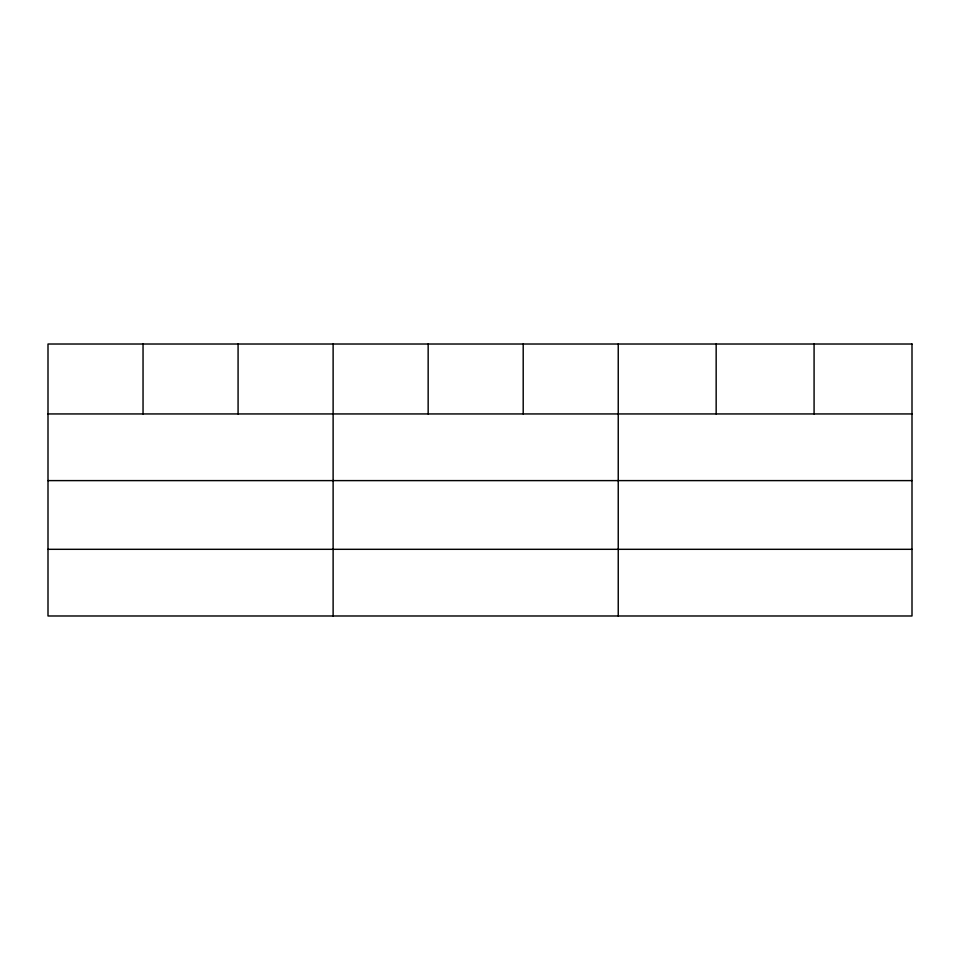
<?xml version="1.0" encoding="UTF-8"?>
<svg xmlns="http://www.w3.org/2000/svg" width="960" height="960" viewBox="0 0 960 960"><rect width="100%" height="100%" fill="white"/><g stroke="black" fill="none" stroke-linecap="round" stroke-linejoin="round"><path stroke-width="1.44" d="M48 413.94L912 413.94M48 480.612L912 480.612M48 549.312L912 549.312M814.08 344.016L814.08 413.94M716.16 344.016L716.16 413.94M618.24 344.016L618.24 615.984M523.2 344.016L523.2 413.94M428.16 344.016L428.16 413.94M333.12 344.016L333.12 615.984M238.08 344.016L238.08 413.94M143.04 344.016L143.04 413.94M912 344.016L48 344.016L48 615.984L912 615.984L912 344.016"/></g></svg>
